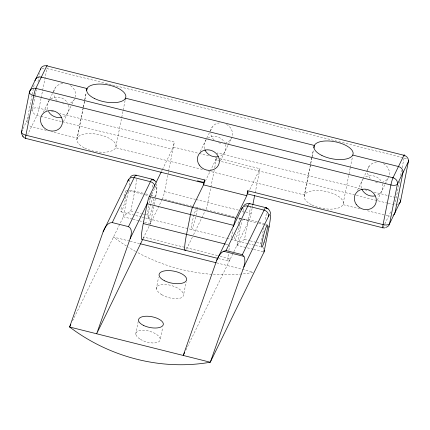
<?xml version="1.0" encoding="UTF-8"?>
<svg xmlns="http://www.w3.org/2000/svg" width="430" height="430" viewBox="0 0 430 430"><rect width="100%" height="100%" fill="white"/><g stroke="black" fill="none" stroke-linecap="round" stroke-linejoin="round"><path stroke-width="0.32" stroke-dasharray="2.15 1.61" d="M155.633 197.074C156.176 192.516 157.783 187.674 156.396 183.148M135.665 334.406L138.24 321.355M156.24 289.105L158.541 277.436M32.116 95.014L27.095 120.357A5.606 5.02 26 0 0 27.439 123.286M32.245 94.364L34.174 84.613M35.282 95.465L32.578 109.112L31.712 110.886M35.41 94.815L36.437 89.617M37.985 81.818L39.657 73.369M41.017 98.47L39.087 108.215A5.606 0.575 -75.9 0 1 37.007 115.423L27.773 134.359M41.146 97.82L46.94 68.574A5.606 0.575 -75.9 0 0 47.074 67.859M76.862 139.648L83.189 107.699M83.318 107.048L84.608 100.523M84.737 99.873L86.156 92.703M83.259 107.763L77.249 138.111L51.487 131.666M83.382 107.145L84.608 100.948M84.855 99.712L86.204 92.896M125.098 100.556L115.67 147.732L202.987 169.592M128.301 191.801A22.43 2.3 -75.9 0 1 128.258 192.027L123.351 216.806L120.158 223.353M132.37 219.064L123.351 216.806L126.006 214.156L130.838 210.958L134.767 191.135A28.041 2.876 -75.9 0 0 136.632 178.036M144.609 222.127L150.409 223.578C150.849 220.676 148.651 217.526 147.076 215.022L148.974 205.427M149.479 202.874L151 195.198A28.041 2.876 -75.9 0 0 151.317 193.554M150.409 223.578L154.085 204.997M154.187 204.481L155.316 198.805M192.194 206.282L162.47 198.843A5.606 0.575 -75.9 0 0 164.55 191.635L168.447 171.962M168.576 171.307L174.365 142.083L59.899 113.429M214.204 170.339L207.84 202.476A5.606 0.575 -75.9 0 1 205.76 209.679L192.839 206.443M214.726 167.716L216.672 157.875L204.61 182.616M231.345 237.543L232.995 229.233M253.093 249.287L236.984 245.256L241.789 220.993M236.994 245.229L239.639 242.606L244.476 239.402L248.4 219.585A28.041 2.876 -75.9 0 0 250.265 206.481M233.791 251.803L249.051 220.515A5.606 0.575 -75.9 0 0 251.131 213.312L252.168 208.066M252.297 207.41L252.689 205.443M255.157 192.979L259.962 168.716L219.902 158.686M261.107 244.052L260.709 243.466L263.746 228.126M304.128 196.542L311.75 158.073M311.879 157.423L313.298 150.253M311.879 157.848L304.515 195.01L208.142 170.882M312.126 156.606L313.475 149.791M350.176 168.082L342.936 204.626L359.679 208.819M350.3 167.463L352.363 157.455M399.443 181.379L396.223 197.628A5.606 0.575 -75.9 0 1 394.487 204.019M400.599 175.531L401.631 170.334M402.147 167.732L404.076 157.982A5.606 0.575 -75.9 0 0 404.361 156.316M160.514 338.41L162.696 327.429M183.846 293.556L186.147 282.015M23.053 128.64L29.116 116.213M43.301 112.289L49.595 99.384M49.88 98.793L53.03 92.343M53.315 91.757L55.319 87.65M63.409 121.69L71.708 104.678M71.993 104.087L73.998 99.98M72.546 320.968L119.868 223.949M161.54 171.328L162.121 170.129M162.416 169.527L172.285 149.291A5.606 0.575 -75.9 0 0 174.365 142.083M148.941 200.1L149.968 197.994M150.226 197.467L154.854 187.98A5.606 5.02 26 0 0 154.94 187.055M143.147 238.462L162.18 199.439M200.224 151.575L206.518 138.67M206.803 138.078L209.953 131.628M210.238 131.042L212.243 126.936M220.332 160.976L228.061 145.136M228.346 144.55L230.921 139.266M192.361 237.156L187.114 247.911A28.041 2.876 -75.9 0 1 186.201 249.545M193.527 234.769L205.47 210.275M248.185 192.86L259.962 168.716M185.889 350.02L232.737 253.969M357.432 190.275L362.587 179.713M363.156 178.541L366.306 172.086M366.591 171.5L369.166 166.216M377.26 200.262L384.984 184.422M385.269 183.836L387.844 178.552M383.178 227.32L391.257 210.748M46.94 68.574L404.076 157.982A5.606 2.435 11.2 0 1 407.581 159.6M46.891 110.171L39.087 108.215A5.606 2.435 11.2 0 0 32.578 109.112A5.606 5.02 26 0 0 37.007 115.423L40.259 116.234M51.444 111.311L54.046 111.961M360.378 188.652L217.655 152.924A5.606 0.575 -75.9 0 1 217.456 153.859M364.941 189.797L369.504 190.936M374.068 192.081L389.053 195.833M389.709 195.994L396.223 197.628A5.606 2.435 11.2 0 1 397.191 197.907M173.387 147.038L198.585 153.349M199.23 153.51L209.566 156.095M215.382 157.552L219.257 158.525M40.909 116.396L61.721 121.609M62.371 121.771L172.285 149.291M387.629 203.197L215.575 160.127A5.606 0.575 -75.9 0 0 216.489 157.6M388.279 203.363L393.493 204.669M46.338 130.376L31.524 126.667A5.606 5.02 26 0 1 28.724 125.119M367.408 210.754L385.441 215.269M386.086 215.43L388.661 216.075A5.606 5.02 26 0 0 390.187 216.258M164.55 191.635L195.564 199.402M196.209 199.563L238.854 210.238M242.085 211.049L251.131 213.312M143.206 193.247L134.767 191.135A5.606 2.435 11.2 0 0 128.258 192.027M145.808 193.898L149.054 194.709M264.633 223.648L248.4 219.585A5.606 2.435 11.2 0 0 241.891 220.477A22.43 2.3 -75.9 0 0 242.025 219.805M206.411 209.84L235.484 217.118M238.714 217.929L241.945 218.736M242.59 218.897L249.051 220.515M126.506 190.157L128.436 190.641M129.081 190.802L144.539 194.672M145.184 194.833L148.404 195.639M196.849 207.765L198.139 208.088M238.844 218.279L242.069 219.085M242.713 219.246L258.177 223.122M258.822 223.283L264.617 224.734M265.262 224.895L267.197 225.379M130.838 210.958L134.085 211.77M136.686 212.42L141.228 213.559M141.878 213.721L143.83 214.21M144.475 214.371L147.076 215.022M244.476 239.402L249.669 240.703M250.319 240.87L256.162 242.332M256.812 242.493L260.709 243.466M121.239 211.893L141.207 216.897M141.852 217.059L226.476 238.242M227.121 238.403L230.351 239.214M230.996 239.376L247.755 243.568M248.4 243.729L254.845 245.342M255.484 245.503L260.639 246.793M133.015 219.225L138.809 220.676M139.454 220.837L143.964 221.966M253.732 249.448L264.041 252.028M225.949 244.245L227.889 244.729M217.483 255.511L143.824 237.075A28.041 2.876 -75.9 0 1 142.91 238.704M220.069 256.162L230.405 258.747A28.041 2.876 -75.9 0 1 228.405 253.549M218.392 258.559L228.728 261.15M129.586 241.079L113.477 237.048A168.232 150.559 26 0 0 126.42 246.003M130.225 241.241L140.535 243.821M216.698 262.886L252.883 271.948M262.95 247.282L263.805 249.384M252.931 272.48A168.232 150.559 26 0 1 137.863 252.679M135.584 251.432A168.232 150.559 26 0 1 128.661 247.4M237.946 223.638A11.218 1.15 -75.9 0 1 240.349 218.72M239.865 224.105A11.218 1.15 -75.9 0 1 235.645 239.171A11.218 1.15 -75.9 0 1 235.312 233.974M124.012 196.166A11.218 1.15 -75.9 0 1 126.812 190.839M126.065 196.526A11.218 1.15 -75.9 0 1 121.91 210.936A11.218 1.15 -75.9 0 1 121.679 205.524M153.838 198.612A11.218 1.15 -75.9 0 1 152.935 204.207M152.494 206.201A11.218 1.15 -75.9 0 1 148.646 218.29A11.218 1.15 -75.9 0 1 148.796 211.969A11.218 1.15 -75.9 0 1 152.682 198.332M266.277 213.522A28.041 2.876 -75.9 0 1 265.251 220.38M243.342 208.566A22.43 2.3 -75.9 0 1 243.079 213.436M266.084 224.105A5.606 2.435 11.2 0 1 267.417 224.756M152.639 185.077A28.041 2.876 -75.9 0 1 152.242 188.147M151 195.198A5.606 2.435 11.2 0 1 155.031 197.354M129.559 179.514A22.43 2.3 -75.9 0 1 129.398 185.368M154.854 187.98A22.43 2.3 -75.9 0 1 155.612 197.246M70.466 85.597A11.218 10.035 26 0 1 75.621 95.508A11.218 10.035 26 0 1 68.934 103.592M63.672 103.931A11.218 10.035 26 0 1 62.694 103.727M57.093 100.625A11.218 10.035 26 0 1 53.712 93.939M53.702 92.009A11.218 10.035 26 0 1 63.565 83.544M68.59 105.162A11.218 10.035 26 0 1 62.355 117.084M47.558 109.451A11.218 10.035 26 0 1 49.364 100.351M50.912 98.959A11.218 10.035 26 0 1 67.714 103.168M226.449 124.318A11.218 10.035 26 0 1 232.576 134.3A11.218 10.035 26 0 1 225.863 142.878M220.601 143.217A11.218 10.035 26 0 1 217.682 142.351M214.016 139.911A11.218 10.035 26 0 1 210.635 133.225M210.625 131.295A11.218 10.035 26 0 1 219.424 122.889M225.513 144.448A11.218 10.035 26 0 1 219.278 156.369M204.486 148.737A11.218 10.035 26 0 1 206.287 139.637M207.835 138.245A11.218 10.035 26 0 1 224.637 142.454M383.372 163.604A11.218 10.035 26 0 1 389.499 173.58A11.218 10.035 26 0 1 382.786 182.164M377.524 182.503A11.218 10.035 26 0 1 374.605 181.637M370.16 178.375A11.218 10.035 26 0 1 367.559 172.511M367.553 170.576A11.218 10.035 26 0 1 376.347 162.174M382.442 183.734A11.218 10.035 26 0 1 376.202 195.655M361.41 188.023A11.218 10.035 26 0 1 363.21 178.923M365.661 176.956A11.218 10.035 26 0 1 381.566 181.734M392.294 215.822A5.606 5.02 26 0 1 391.784 216.01M197.128 209.448A11.218 1.15 -75.9 0 1 196.225 215.048M195.784 217.037A11.218 1.15 -75.9 0 1 191.936 229.125A11.218 1.15 -75.9 0 1 192.086 222.804A11.218 1.15 -75.9 0 1 195.972 209.168M399.008 198.735A5.606 2.435 11.2 0 1 400.018 199.509M397.734 204.594A5.606 5.02 26 0 1 394.149 204.83M41.914 68.461A5.606 2.435 11.2 0 1 44.87 68.236M228.851 250.588A28.041 2.876 -75.9 0 1 229.83 245.218M161.696 294.658A14.007 6.181 16.6 0 0 183.411 295.614A14.007 6.181 16.6 0 0 164.889 284.44A14.007 6.181 16.6 0 0 161.696 294.658M140.357 339.297A12.61 5.558 16.1 0 0 160.111 340.259A12.61 5.558 16.1 0 0 143.684 330.24A12.61 5.558 16.1 0 0 140.357 339.297M312.121 205.046A19.909 8.643 11.2 0 0 343.21 203.89A19.909 8.643 11.2 0 0 315.851 190.522A19.909 8.643 11.2 0 0 312.121 205.046M84.855 148.146A19.909 8.643 11.2 0 0 115.939 146.995A19.909 8.643 11.2 0 0 88.58 133.628A19.909 8.643 11.2 0 0 84.855 148.146"/><path stroke-width="0.64" d="M86.693 90.418L87.064 88.558L41.339 77.115A5.606 5.02 26 0 0 34.948 80.716M125.237 99.416L125.485 98.18L314.33 145.458L313.841 147.936M142.507 239.209A28.041 2.876 -75.9 0 1 143.249 223.541L147.173 203.718A5.606 0.575 -75.9 0 1 149.253 196.515L161.245 171.93M40.941 68.902A5.606 2.435 11.2 0 0 40.431 69.472L29.46 91.961L21.608 131.601A5.606 2.435 11.2 0 0 25.924 135.203L204.492 179.907L203.514 184.862L246.798 195.704L247.782 190.748L383.06 224.616A5.606 2.435 11.2 0 0 389.569 223.718L400.54 201.229L408.392 161.589A5.606 2.435 11.2 0 0 408.29 160.401M233.501 226.674L233.753 225.395A5.606 0.575 -75.9 0 1 235.833 218.193L246.798 195.704M252.819 204.787L254.635 195.602M142.857 239.058L96.659 333.777L130.172 238.58C131.322 234.914 132.789 228.744 128.484 226.648L112.251 222.584C107.355 222.364 104.678 227.911 103.119 231.808L69.601 327.004A168.232 150.559 26 0 0 210.291 362.227L264.041 252.028L268.949 227.25A22.43 2.3 -75.9 0 0 268.487 216.424A5.606 5.02 26 0 0 264.058 210.114L247.825 206.051A5.606 5.02 26 0 0 241.434 209.652L239.892 212.818M70.783 324.591L69.601 327.004L210.291 362.227L243.944 266.632L244.906 262.123L244.691 258.279A13.056 9.605 7.6 0 0 244.638 258.075L244.584 257.898A8.138 5.988 7.6 0 0 243.88 256.35M222.009 252.243L221.848 252.372A13.056 9.605 7.6 0 0 221.67 252.517L219.004 255.64L216.897 259.86L183.239 355.454L184.712 352.433M264.052 252.007L264.036 250.228M22.188 130.419L21.608 131.601A5.606 5.02 26 0 0 23.236 136.364M103.119 231.808L120.083 197.015M120.341 196.488L127.796 181.202A22.43 2.3 -75.9 0 1 128.78 179.573M112.251 222.584L134.187 177.606A28.041 2.876 -75.9 0 1 136.391 175.488M128.484 226.648L150.425 181.67A28.041 2.876 -75.9 0 1 152.784 180.122M130.172 238.58L147.657 202.734M203.949 183.965L192.543 207.351A5.606 0.575 -75.9 0 0 190.463 214.559L186.539 234.377A28.041 2.876 -75.9 0 0 185.798 250.05M216.752 260.252L239.634 213.345M222.02 252.254A8.138 5.988 7.6 0 1 223.6 251.27L226.062 250.604L247.825 206.051A28.041 2.876 -75.9 0 1 250.024 203.938M223.627 251.276L243.864 256.355L242.343 254.673L264.058 210.114A28.041 2.876 -75.9 0 1 266.417 208.572M243.81 267.03L268.487 216.424M130 177.38L131.65 175.838L133.778 175.085L136.159 175.209L152.392 179.272L154.515 180.428L156.036 182.089M243.638 205.825L245.288 204.288L247.417 203.535L249.792 203.653L266.03 207.717C268.702 208.652 270.438 211.108 270.599 213.898M226.062 250.604L242.343 254.673M384.705 227.943L382.84 227.798L247.562 193.93M352.75 155.074L398.476 166.523A5.606 5.02 26 0 1 402.905 172.833L395.052 212.474A5.606 5.02 26 0 1 393.633 214.962M197.44 180.82L203.304 182.288M204.272 183.094L25.623 138.374L23.87 137.546L22.537 136.095M149.253 196.515L235.833 218.193M147.173 203.718L233.753 225.395M143.249 223.541L225.304 244.084M142.153 239.472L217.747 258.398M140.535 243.821L216.048 262.725M268.153 208.878L266.03 207.717M154.515 180.428L152.392 179.272M268.847 226.067A5.606 2.435 11.2 0 1 268.949 227.25M241.429 209.652A22.43 2.3 -75.9 0 1 242.74 207.749M154.832 186.061A5.606 5.02 26 0 0 150.425 181.67L134.187 177.606A5.606 5.02 26 0 0 127.796 181.202M61.302 117.358A11.218 10.035 26 0 1 48.434 111.451M218.225 156.644A11.218 10.035 26 0 1 204.868 149.748M375.154 195.929A11.218 10.035 26 0 1 361.791 189.033M400.438 200.047A5.606 2.435 11.2 0 1 400.54 201.229A5.606 5.02 26 0 1 398.744 204.024M40.431 69.472A5.606 5.02 26 0 1 46.822 65.871A5.606 0.575 -75.9 0 1 47.295 65.548M404.447 155.364A5.606 0.575 -75.9 0 0 403.963 155.278L46.822 65.871L35.851 88.36A5.606 0.575 -75.9 0 0 33.776 95.562L25.924 135.203A5.606 0.575 -75.9 0 0 25.886 138.191M204.121 182.53A5.606 0.575 -75.9 0 1 204.492 179.907M247.804 193.634A5.606 0.575 -75.9 0 1 247.782 190.748M385.624 227.416A5.606 5.02 26 0 0 389.569 223.718L397.422 184.078L408.392 161.589A5.606 5.02 26 0 0 403.963 155.278L392.993 177.767A5.606 0.575 -75.9 0 0 390.913 184.97L383.06 224.616A5.606 0.575 -75.9 0 0 382.996 227.647M392.993 177.767L35.851 88.36A5.606 5.02 26 0 0 29.46 91.961A5.606 2.435 11.2 0 0 33.776 95.562L390.913 184.97A5.606 2.435 11.2 0 0 397.422 184.078A5.606 5.02 26 0 0 392.993 177.767M164.685 280.828A14.018 6.09 11.2 0 0 186.577 280.016A14.018 6.09 11.2 0 0 167.308 270.599A14.018 6.09 11.2 0 0 164.685 280.828M143.561 325.435A12.615 5.477 11.2 0 0 163.266 324.709A12.615 5.477 11.2 0 0 145.926 316.233A12.615 5.477 11.2 0 0 143.561 325.435M264.095 242.165A11.218 1.15 -75.9 0 0 267.315 225.379A11.218 1.15 -75.9 0 0 262.278 241.198A11.218 1.15 -75.9 0 0 264.095 242.165M321.936 155.488A19.909 8.643 11.2 0 0 353.025 154.338A19.909 8.643 11.2 0 0 325.666 140.97A19.909 8.643 11.2 0 0 321.936 155.488M94.67 98.594A19.909 8.643 11.2 0 0 125.754 97.443A19.909 8.643 11.2 0 0 98.395 84.076A19.909 8.643 11.2 0 0 94.67 98.594M42.35 125.743A11.218 10.035 26 0 0 61.361 126.135A11.218 10.035 26 0 0 50.778 110.531A11.218 10.035 26 0 0 42.35 125.743M199.273 165.029A11.218 10.035 26 0 0 218.284 165.421A11.218 10.035 26 0 0 207.701 149.817A11.218 10.035 26 0 0 199.273 165.029M356.196 204.314A11.218 10.035 26 0 0 375.207 204.707A11.218 10.035 26 0 0 364.624 189.103A11.218 10.035 26 0 0 356.196 204.314"/></g></svg>
